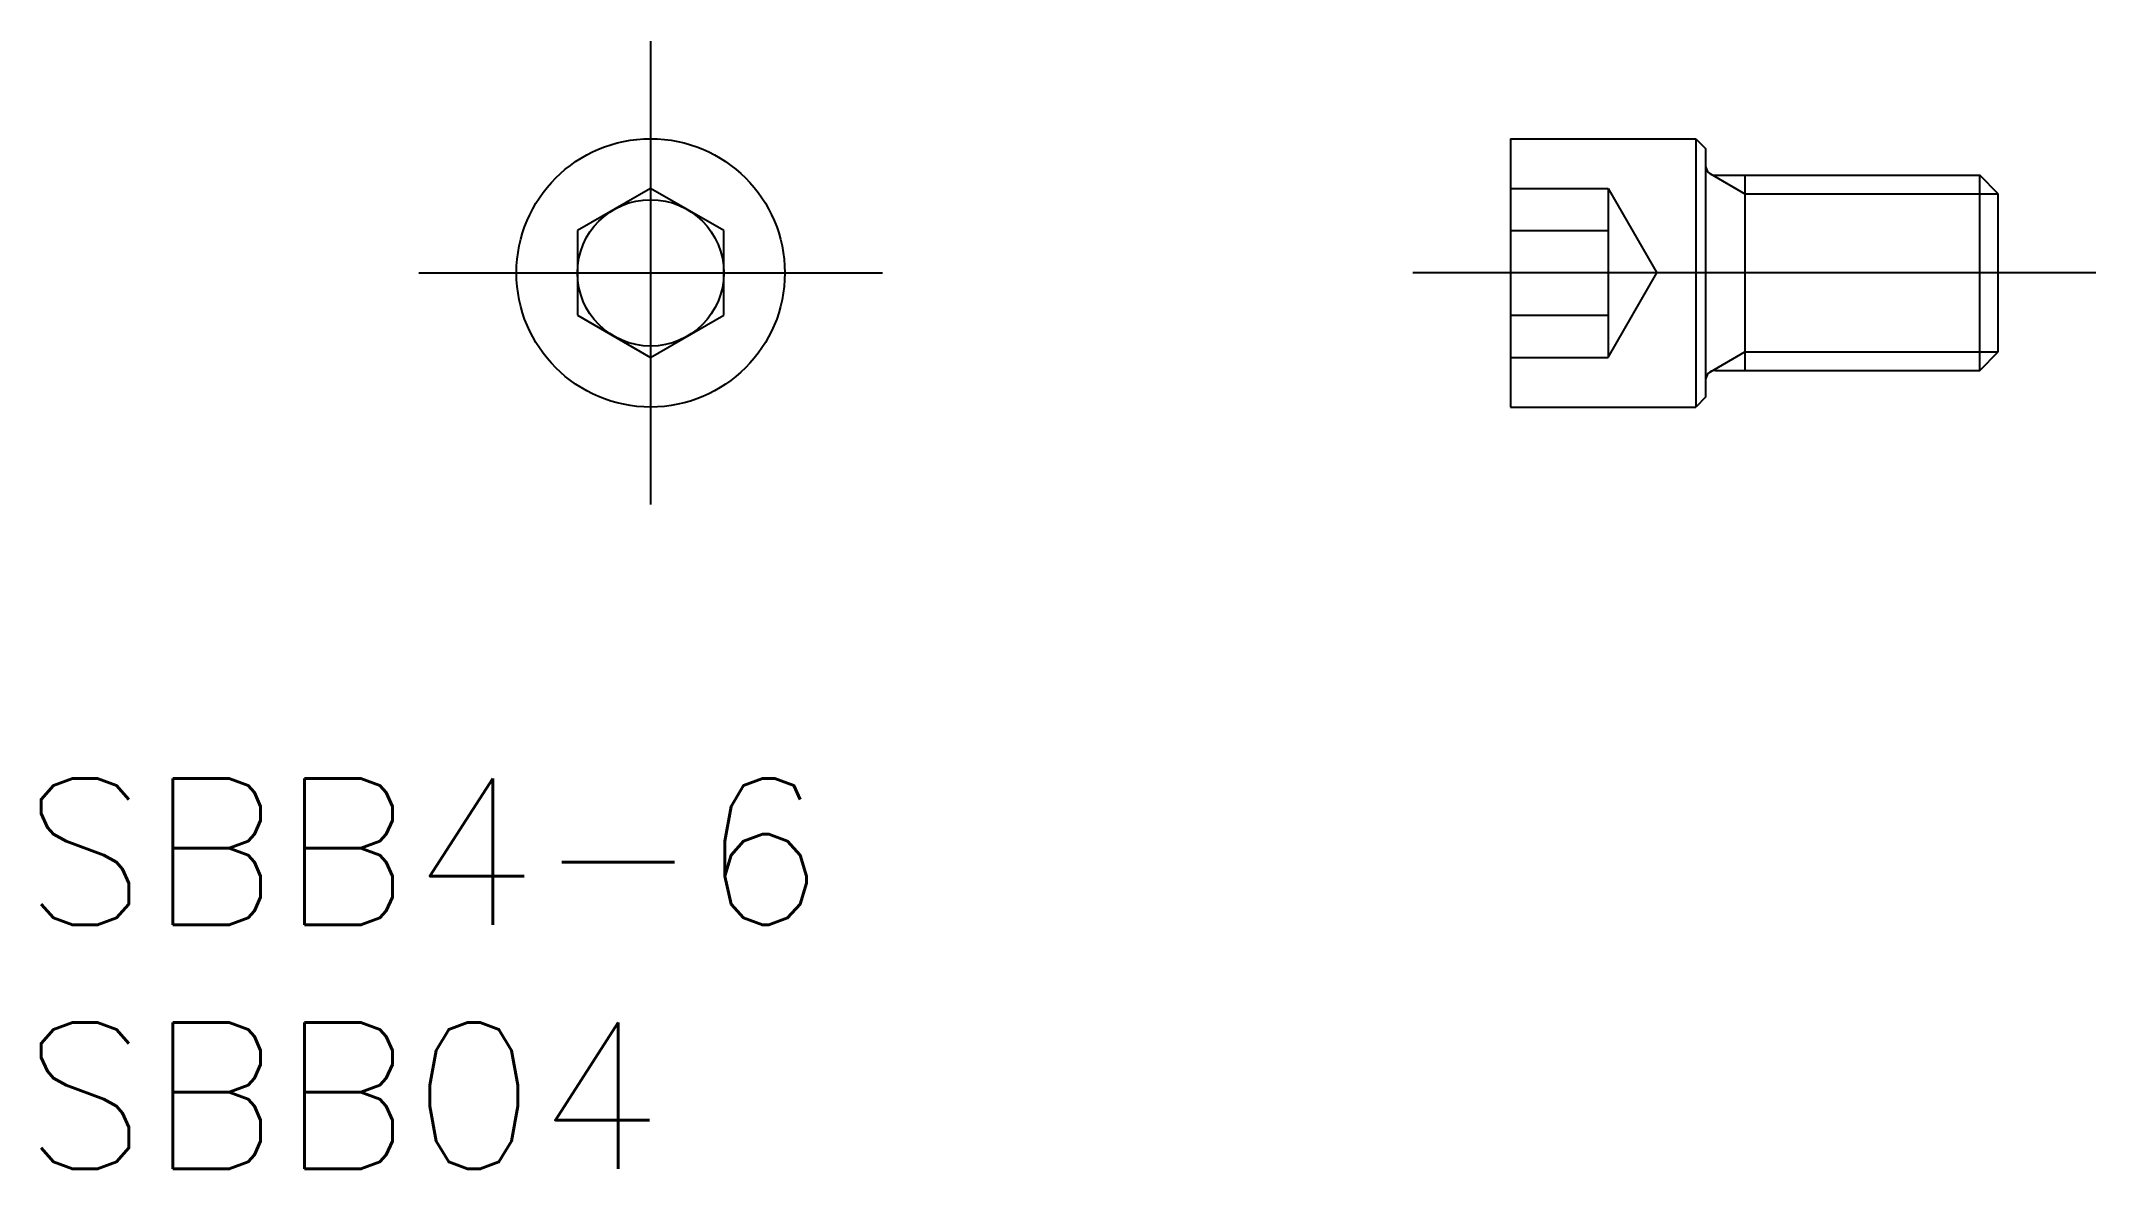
# Model space of a CAD drawing. Extents: x -12.5 to 29.6, y -18.4 to 4.8.
import ezdxf

# ---------------------------------------------------------------- set-up
doc = ezdxf.new("R2010")
doc.units = 0
doc.linetypes.add('CENTER', pattern=[50.8, 31.75, -6.35, 6.35, -6.35])
doc.linetypes.add('DASHED', pattern=[19.05, 12.7, -6.35])
doc.layers.get('0').update_dxf_attribs({"linetype": 'CONTINUOUS'})
doc.layers.add('CENTER', color=1, linetype='CENTER')
doc.styles.get("Standard").update_dxf_attribs({"font": 'txt.shx', "height": 3, "bigfont": 'bigfont.shx'})

# ---------------------------------------------------------------- blocks, each defined once
blk = doc.blocks.new('*U2')
at = {"color": 7, "linetype": 'CONTINUOUS'}
blk.add_text('SBB4-6', height=3, dxfattribs=at).set_placement((-12.88, -13.364))
blk = doc.blocks.new('*U3')
at = {"color": 7, "linetype": 'CONTINUOUS'}
blk.add_text('SBB04', height=3, dxfattribs=at).set_placement((-12.88, -18.364))

msp = doc.modelspace()

# ---------------------------------------------------------------- linework, layer by layer
at = {"color": 7, "linetype": 'CONTINUOUS'}
for p, q in [((17.624, 2.75), (17.624, -2.75)), ((17.624, 2.75), (21.424, 2.75)), ((21.424, 2.75), (21.424, -2.75)), ((21.424, 2.75), (21.624, 2.55)), ((21.624, 2.55), (21.624, -2.55)), ((0, 1.732), (-1.5, 0.866)), ((1.5, 0.866), (0, 1.732)), ((21.824, 2), (27.245, 2)), ((22.427, 2), (22.427, -2)), ((27.245, -2), (27.245, 2)), ((27.624, 1.621), (27.245, 2)), ((27.624, -1.621), (27.624, 1.621)), ((-1.5, 0.866), (-1.5, -0.866)), ((1.5, -0.866), (1.5, 0.866)), ((-1.5, -0.866), (0, -1.732)), ((0, -1.732), (1.5, -0.866)), ((27.245, -2), (27.624, -1.621)), ((21.824, -2), (27.245, -2)), ((17.624, -2.75), (21.424, -2.75)), ((21.624, -2.55), (21.424, -2.75))]:
    msp.add_line(p, q, dxfattribs=at)
at = {"color": 3, "linetype": 'DASHED'}
for p, q in [((17.624, 1.732), (19.624, 1.732)), ((19.624, 1.732), (20.624, 0)), ((19.624, 1.732), (19.624, -1.732)), ((17.624, 0.866), (19.624, 0.866)), ((19.624, -1.732), (20.624, 0)), ((17.624, -0.866), (19.624, -0.866)), ((17.624, -1.732), (19.624, -1.732))]:
    msp.add_line(p, q, dxfattribs=at)
at = {"color": 3, "linetype": 'CONTINUOUS'}
for p, q in [((21.724, 2.027), (22.427, 1.621)), ((22.427, 1.621), (27.624, 1.621)), ((21.724, -2.027), (22.427, -1.621)), ((22.427, -1.621), (27.624, -1.621))]:
    msp.add_line(p, q, dxfattribs=at)
at = {"color": 7, "linetype": 'CONTINUOUS'}
for radius in [2.75, 1.5]:
    msp.add_circle((0, 0), radius, dxfattribs=at)
for centre, start, end in [((21.824, 2.2), 180, 270), ((21.824, -2.2), 90, 180)]:
    msp.add_arc(centre, 0.2, start, end, dxfattribs=at)
at = {"layer": 'CENTER', "color": 1, "linetype": 'CENTER'}
for p, q in [((0, 4.75), (0, -4.75)), ((-4.75, 0), (4.75, 0)), ((29.624, 0), (15.624, 0))]:
    msp.add_line(p, q, dxfattribs=at)

# ---------------------------------------------------------------- block references
at = {"color": 7, "linetype": 'CONTINUOUS'}
for name in ['*U2', '*U3']:
    msp.add_blockref(name, (0, 0), dxfattribs=at)

doc.saveas('drawing.dxf')
